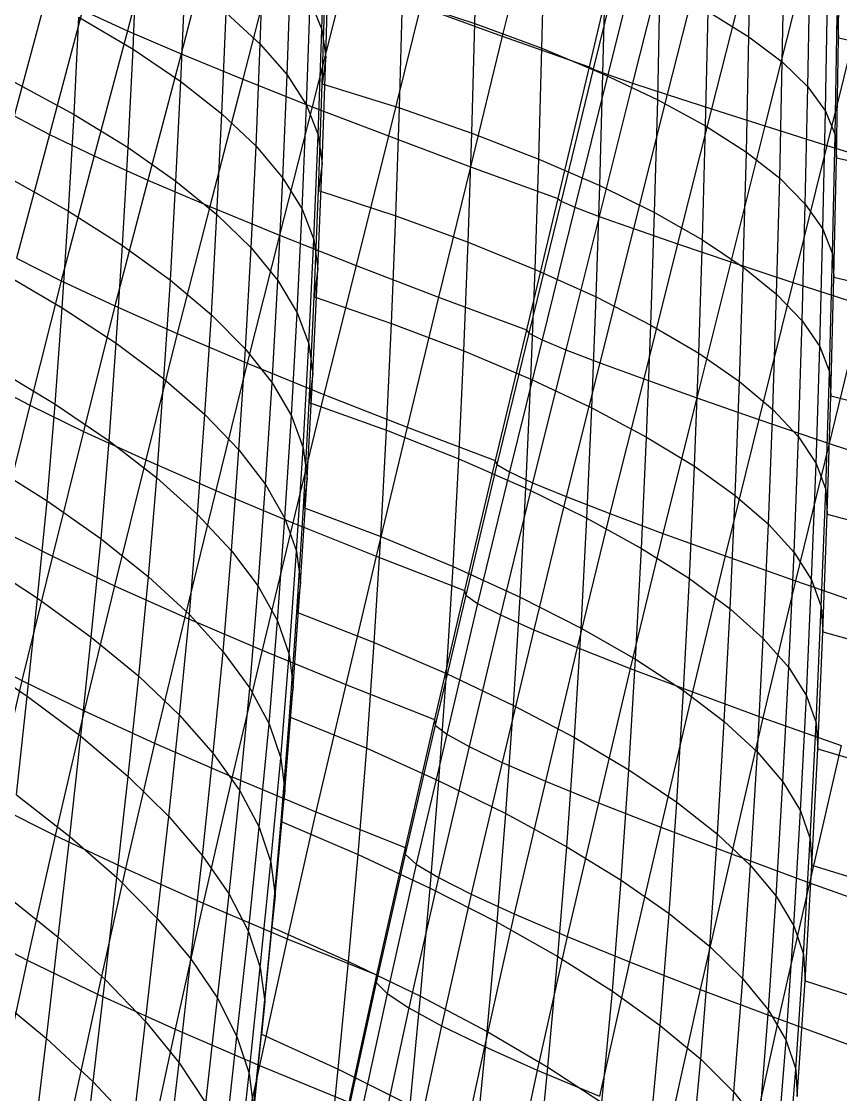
# Model space of a CAD drawing. Extents: x -429 to 429, y -1 to 209.
# Drawn here: x -404.63 to -392.09, y 125.84 to 142.26 of the extents above; entities that cross this region are included whole.
import ezdxf

# ---------------------------------------------------------------- set-up
doc = ezdxf.new("R2010")
doc.units = 0

msp = doc.modelspace()

# ---------------------------------------------------------------- linework, layer by layer
at = {"layer": 'default', "color": 5, "linetype": 'CONTINUOUS'}
for p, q in [((-402.5, 144.038, 186.996), (-403.003, 142.119, 186.829)), ((-396.782, 144.03, 181.75), (-397.267, 142.037, 181.575)), ((-401.68, 143.7, 185.691), (-402.182, 141.766, 185.519)), ((-395.461, 143.575, 181.043), (-395.938, 141.565, 180.875)), ((-395.461, 143.575, 181.043), (-395.938, 141.565, 180.875)), ((-395.383, 143.547, 179.408), (-395.874, 141.531, 179.233)), ((-395.149, 143.473, 177.79), (-395.651, 141.448, 177.606)), ((-400.736, 143.327, 184.485), (-401.237, 141.376, 184.31)), ((-394.762, 143.354, 176.205), (-395.272, 141.319, 176.013)), ((-394.225, 143.191, 174.669), (-394.741, 141.144, 174.469)), ((-399.678, 142.922, 183.39), (-400.175, 140.955, 183.212)), ((-393.544, 142.984, 173.198), (-394.064, 140.925, 172.991)), ((-392.727, 142.738, 171.807), (-393.247, 140.664, 171.594)), ((-404.234, 142.705, 189.688), (-404.737, 140.818, 189.532)), ((-403.689, 142.434, 188.223), (-404.196, 140.532, 188.059)), ((-403.689, 142.434, 188.223), (-403.003, 142.119, 186.829)), ((-398.518, 142.491, 182.416), (-399.01, 140.508, 182.239)), ((-398.518, 142.491, 182.416), (-397.267, 142.037, 181.575)), ((-391.78, 142.453, 170.51), (-392.299, 140.364, 170.292)), ((-403.003, 142.119, 186.829), (-403.512, 140.202, 186.658)), ((-403.003, 142.119, 186.829), (-402.182, 141.766, 185.519)), ((-397.267, 142.037, 181.575), (-397.754, 140.038, 181.401)), ((-397.267, 142.037, 181.575), (-395.938, 141.565, 180.875)), ((-402.182, 141.766, 185.519), (-402.691, 139.833, 185.343)), ((-402.182, 141.766, 185.519), (-401.237, 141.376, 184.31)), ((-395.938, 141.565, 180.875), (-396.419, 139.551, 180.706)), ((-395.938, 141.565, 180.875), (-396.419, 139.551, 180.706)), ((-395.874, 141.531, 179.233), (-396.368, 139.509, 179.056)), ((-395.651, 141.448, 177.606), (-396.156, 139.418, 177.421)), ((-395.938, 141.565, 180.875), (-395.874, 141.531, 179.233)), ((-395.874, 141.531, 179.233), (-395.651, 141.448, 177.606)), ((-395.651, 141.448, 177.606), (-395.272, 141.319, 176.013)), ((-401.237, 141.376, 184.31), (-401.742, 139.427, 184.13)), ((-401.237, 141.376, 184.31), (-400.175, 140.955, 183.212)), ((-395.272, 141.319, 176.013), (-395.786, 139.277, 175.82)), ((-395.272, 141.319, 176.013), (-394.741, 141.144, 174.469)), ((-394.741, 141.144, 174.469), (-395.261, 139.09, 174.268)), ((-394.741, 141.144, 174.469), (-394.064, 140.925, 172.991)), ((-400.175, 140.955, 183.212), (-400.676, 138.99, 183.031)), ((-400.175, 140.955, 183.212), (-399.01, 140.508, 182.239)), ((-394.064, 140.925, 172.991), (-394.587, 138.858, 172.782)), ((-394.064, 140.925, 172.991), (-393.247, 140.664, 171.594)), ((-404.737, 140.818, 189.532), (-404.196, 140.532, 188.059)), ((-393.247, 140.664, 171.594), (-393.771, 138.583, 171.379)), ((-393.247, 140.664, 171.594), (-392.299, 140.364, 170.292)), ((-404.196, 140.532, 188.059), (-404.7, 138.637, 187.896)), ((-404.196, 140.532, 188.059), (-403.512, 140.202, 186.658)), ((-399.01, 140.508, 182.239), (-399.505, 138.527, 182.059)), ((-399.01, 140.508, 182.239), (-397.754, 140.038, 181.401)), ((-392.299, 140.364, 170.292), (-392.822, 138.268, 170.072)), ((-392.299, 140.364, 170.292), (-391.23, 140.028, 169.099)), ((-403.512, 140.202, 186.658), (-404.017, 138.292, 186.488)), ((-403.512, 140.202, 186.658), (-402.691, 139.833, 185.343)), ((-397.754, 140.038, 181.401), (-398.241, 138.041, 181.225)), ((-397.754, 140.038, 181.401), (-396.419, 139.551, 180.706)), ((-402.691, 139.833, 185.343), (-403.195, 137.907, 185.169)), ((-402.691, 139.833, 185.343), (-401.742, 139.427, 184.13)), ((-396.419, 139.551, 180.706), (-396.898, 137.54, 180.536)), ((-396.419, 139.551, 180.706), (-396.898, 137.54, 180.536)), ((-396.368, 139.509, 179.056), (-396.859, 137.489, 178.88)), ((-396.419, 139.551, 180.706), (-396.368, 139.509, 179.056)), ((-396.368, 139.509, 179.056), (-396.156, 139.418, 177.421)), ((-401.742, 139.427, 184.13), (-402.243, 137.486, 183.952)), ((-401.742, 139.427, 184.13), (-400.676, 138.99, 183.031)), ((-396.156, 139.418, 177.421), (-396.657, 137.387, 177.238)), ((-395.786, 139.277, 175.82), (-396.294, 137.235, 175.629)), ((-396.156, 139.418, 177.421), (-395.786, 139.277, 175.82)), ((-395.786, 139.277, 175.82), (-395.261, 139.09, 174.268)), ((-400.676, 138.99, 183.031), (-401.173, 137.033, 182.852)), ((-400.676, 138.99, 183.031), (-399.505, 138.527, 182.059)), ((-395.261, 139.09, 174.268), (-395.774, 137.035, 174.07)), ((-395.261, 139.09, 174.268), (-394.587, 138.858, 172.782)), ((-394.587, 138.858, 172.782), (-395.103, 136.789, 172.578)), ((-394.587, 138.858, 172.782), (-393.771, 138.583, 171.379)), ((-404.7, 138.637, 187.896), (-404.017, 138.292, 186.488)), ((-399.505, 138.527, 182.059), (-399.996, 136.554, 181.882)), ((-399.505, 138.527, 182.059), (-398.241, 138.041, 181.225)), ((-393.771, 138.583, 171.379), (-394.288, 136.5, 171.169)), ((-393.771, 138.583, 171.379), (-392.822, 138.268, 170.072)), ((-404.017, 138.292, 186.488), (-404.496, 136.386, 186.334)), ((-404.017, 138.292, 186.488), (-403.195, 137.907, 185.169)), ((-392.822, 138.268, 170.072), (-393.338, 136.17, 169.858)), ((-392.822, 138.268, 170.072), (-391.749, 137.917, 168.876)), ((-398.241, 138.041, 181.225), (-398.725, 136.054, 181.051)), ((-398.241, 138.041, 181.225), (-396.898, 137.54, 180.536)), ((-403.195, 137.907, 185.169), (-403.675, 135.986, 185.011)), ((-403.195, 137.907, 185.169), (-402.243, 137.486, 183.952)), ((-391.749, 137.917, 168.876), (-392.263, 135.804, 168.659)), ((-402.243, 137.486, 183.952), (-402.723, 135.55, 183.791)), ((-402.243, 137.486, 183.952), (-401.173, 137.033, 182.852)), ((-396.898, 137.54, 180.536), (-397.374, 135.539, 180.369)), ((-396.898, 137.54, 180.536), (-397.374, 135.539, 180.369)), ((-396.859, 137.489, 178.88), (-397.348, 135.478, 178.705)), ((-396.898, 137.54, 180.536), (-396.859, 137.489, 178.88)), ((-396.859, 137.489, 178.88), (-396.657, 137.387, 177.238)), ((-396.657, 137.387, 177.238), (-397.157, 135.366, 177.055)), ((-396.657, 137.387, 177.238), (-396.294, 137.235, 175.629)), ((-396.294, 137.235, 175.629), (-396.803, 135.202, 175.438)), ((-396.294, 137.235, 175.629), (-395.774, 137.035, 174.07)), ((-401.173, 137.033, 182.852), (-401.652, 135.083, 182.689)), ((-401.173, 137.033, 182.852), (-399.996, 136.554, 181.882)), ((-395.774, 137.035, 174.07), (-396.289, 134.989, 173.871)), ((-395.774, 137.035, 174.07), (-395.103, 136.789, 172.578)), ((-405.178, 136.746, 187.747), (-404.496, 136.386, 186.334)), ((-395.103, 136.789, 172.578), (-395.622, 134.729, 172.371)), ((-395.103, 136.789, 172.578), (-394.288, 136.5, 171.169)), ((-399.996, 136.554, 181.882), (-400.472, 134.59, 181.717)), ((-399.996, 136.554, 181.882), (-398.725, 136.054, 181.051)), ((-394.288, 136.5, 171.169), (-394.808, 134.426, 170.956)), ((-394.288, 136.5, 171.169), (-393.338, 136.17, 169.858)), ((-404.496, 136.386, 186.334), (-404.974, 134.491, 186.181)), ((-404.496, 136.386, 186.334), (-403.675, 135.986, 185.011)), ((-393.338, 136.17, 169.858), (-393.856, 134.082, 169.64)), ((-393.338, 136.17, 169.858), (-392.263, 135.804, 168.659)), ((-398.725, 136.054, 181.051), (-399.198, 134.078, 180.886)), ((-398.725, 136.054, 181.051), (-397.374, 135.539, 180.369)), ((-403.675, 135.986, 185.011), (-404.153, 134.076, 184.853)), ((-403.675, 135.986, 185.011), (-402.723, 135.55, 183.791)), ((-392.263, 135.804, 168.659), (-392.778, 133.701, 168.439)), ((-392.263, 135.804, 168.659), (-391.075, 135.405, 167.586)), ((-402.723, 135.55, 183.791), (-403.2, 133.625, 183.63)), ((-402.723, 135.55, 183.791), (-401.652, 135.083, 182.689)), ((-397.374, 135.539, 180.369), (-397.843, 133.551, 180.205)), ((-397.374, 135.539, 180.369), (-397.843, 133.551, 180.205)), ((-397.374, 135.539, 180.369), (-397.348, 135.478, 178.705)), ((-397.348, 135.478, 178.705), (-397.827, 133.479, 178.535)), ((-397.157, 135.366, 177.055), (-397.644, 133.354, 176.879)), ((-397.348, 135.478, 178.705), (-397.157, 135.366, 177.055)), ((-397.157, 135.366, 177.055), (-396.803, 135.202, 175.438)), ((-396.803, 135.202, 175.438), (-397.295, 133.177, 175.255)), ((-396.803, 135.202, 175.438), (-396.289, 134.989, 173.871)), ((-401.652, 135.083, 182.689), (-402.125, 133.144, 182.526)), ((-401.652, 135.083, 182.689), (-400.472, 134.59, 181.717)), ((-396.289, 134.989, 173.871), (-396.786, 132.95, 173.682)), ((-396.289, 134.989, 173.871), (-395.622, 134.729, 172.371)), ((-395.622, 134.729, 172.371), (-396.121, 132.677, 172.176)), ((-395.622, 134.729, 172.371), (-394.808, 134.426, 170.956)), ((-400.472, 134.59, 181.717), (-400.942, 132.639, 181.554)), ((-400.472, 134.59, 181.717), (-399.198, 134.078, 180.886)), ((-404.974, 134.491, 186.181), (-404.153, 134.076, 184.853)), ((-394.808, 134.426, 170.956), (-395.309, 132.359, 170.756)), ((-394.808, 134.426, 170.956), (-393.856, 134.082, 169.64)), ((-404.153, 134.076, 184.853), (-404.62, 132.176, 184.702)), ((-404.153, 134.076, 184.853), (-403.2, 133.625, 183.63)), ((-399.198, 134.078, 180.886), (-399.663, 132.114, 180.724)), ((-399.198, 134.078, 180.886), (-397.843, 133.551, 180.205)), ((-393.856, 134.082, 169.64), (-394.357, 132, 169.437)), ((-393.856, 134.082, 169.64), (-392.778, 133.701, 168.439)), ((-392.778, 133.701, 168.439), (-393.277, 131.605, 168.233)), ((-392.778, 133.701, 168.439), (-391.585, 133.287, 167.365)), ((-403.2, 133.625, 183.63), (-403.666, 131.711, 183.476)), ((-403.2, 133.625, 183.63), (-402.125, 133.144, 182.526)), ((-397.843, 133.551, 180.205), (-398.303, 131.577, 180.045)), ((-397.843, 133.551, 180.205), (-398.303, 131.577, 180.045)), ((-397.843, 133.551, 180.205), (-397.827, 133.479, 178.535)), ((-397.827, 133.479, 178.535), (-398.294, 131.492, 178.37)), ((-397.827, 133.479, 178.535), (-397.644, 133.354, 176.879)), ((-397.644, 133.354, 176.879), (-398.116, 131.353, 176.709)), ((-397.644, 133.354, 176.879), (-397.295, 133.177, 175.255)), ((-402.125, 133.144, 182.526), (-402.589, 131.217, 182.37)), ((-402.125, 133.144, 182.526), (-400.942, 132.639, 181.554)), ((-397.295, 133.177, 175.255), (-397.773, 131.162, 175.08)), ((-397.295, 133.177, 175.255), (-396.786, 132.95, 173.682)), ((-396.786, 132.95, 173.682), (-397.267, 130.921, 173.501)), ((-396.786, 132.95, 173.682), (-396.121, 132.677, 172.176)), ((-405.441, 132.606, 186.034), (-404.62, 132.176, 184.702)), ((-400.942, 132.639, 181.554), (-401.402, 130.699, 181.397)), ((-400.942, 132.639, 181.554), (-399.663, 132.114, 180.724)), ((-396.121, 132.677, 172.176), (-396.605, 130.632, 171.991)), ((-396.121, 132.677, 172.176), (-395.309, 132.359, 170.756)), ((-395.309, 132.359, 170.756), (-395.793, 130.3, 170.567)), ((-395.309, 132.359, 170.756), (-394.357, 132, 169.437)), ((-404.62, 132.176, 184.702), (-405.065, 130.28, 184.565)), ((-404.62, 132.176, 184.702), (-403.666, 131.711, 183.476)), ((-399.663, 132.114, 180.724), (-400.118, 130.164, 180.568)), ((-399.663, 132.114, 180.724), (-398.303, 131.577, 180.045)), ((-394.357, 132, 169.437), (-394.842, 129.928, 169.244)), ((-394.357, 132, 169.437), (-393.277, 131.605, 168.233)), ((-403.666, 131.711, 183.476), (-404.111, 129.802, 183.336)), ((-403.666, 131.711, 183.476), (-402.589, 131.217, 182.37)), ((-398.303, 131.577, 180.045), (-398.752, 129.617, 179.892)), ((-398.303, 131.577, 180.045), (-398.752, 129.617, 179.892)), ((-398.303, 131.577, 180.045), (-398.294, 131.492, 178.37)), ((-393.277, 131.605, 168.233), (-393.761, 129.52, 168.037)), ((-393.277, 131.605, 168.233), (-392.081, 131.178, 167.158)), ((-398.294, 131.492, 178.37), (-398.752, 129.518, 178.211)), ((-398.294, 131.492, 178.37), (-398.116, 131.353, 176.709)), ((-398.116, 131.353, 176.709), (-398.583, 129.365, 176.544)), ((-398.116, 131.353, 176.709), (-397.773, 131.162, 175.08)), ((-402.589, 131.217, 182.37), (-403.033, 129.296, 182.227)), ((-402.589, 131.217, 182.37), (-401.402, 130.699, 181.397)), ((-397.773, 131.162, 175.08), (-398.245, 129.159, 174.909)), ((-397.773, 131.162, 175.08), (-397.267, 130.921, 173.501)), ((-392.081, 131.178, 167.158), (-392.564, 129.08, 166.961)), ((-397.267, 130.921, 173.501), (-397.744, 128.904, 173.324)), ((-397.267, 130.921, 173.501), (-396.605, 130.632, 171.991)), ((-401.402, 130.699, 181.397), (-401.844, 128.767, 181.253)), ((-401.402, 130.699, 181.397), (-400.118, 130.164, 180.568)), ((-396.605, 130.632, 171.991), (-397.084, 128.601, 171.809)), ((-396.605, 130.632, 171.991), (-395.793, 130.3, 170.567)), ((-405.065, 130.28, 184.565), (-404.111, 129.802, 183.336)), ((-395.793, 130.3, 170.567), (-396.274, 128.255, 170.38)), ((-395.793, 130.3, 170.567), (-394.842, 129.928, 169.244)), ((-400.118, 130.164, 180.568), (-400.558, 128.223, 180.422)), ((-400.118, 130.164, 180.568), (-398.752, 129.617, 179.892)), ((-394.842, 129.928, 169.244), (-395.322, 127.868, 169.053)), ((-394.842, 129.928, 169.244), (-393.761, 129.52, 168.037)), ((-404.111, 129.802, 183.336), (-404.537, 127.893, 183.208)), ((-404.111, 129.802, 183.336), (-403.033, 129.296, 182.227)), ((-398.752, 129.617, 179.892), (-399.19, 127.668, 179.746)), ((-398.752, 129.617, 179.892), (-399.19, 127.668, 179.746)), ((-398.752, 129.617, 179.892), (-398.752, 129.518, 178.211)), ((-398.752, 129.518, 178.211), (-399.195, 127.553, 178.061)), ((-398.752, 129.518, 178.211), (-398.583, 129.365, 176.544)), ((-393.761, 129.52, 168.037), (-394.24, 127.447, 167.844)), ((-393.761, 129.52, 168.037), (-392.564, 129.08, 166.961)), ((-403.033, 129.296, 182.227), (-403.46, 127.376, 182.097)), ((-403.033, 129.296, 182.227), (-401.844, 128.767, 181.253)), ((-398.583, 129.365, 176.544), (-399.03, 127.384, 176.389)), ((-398.583, 129.365, 176.544), (-398.245, 129.159, 174.909)), ((-398.245, 129.159, 174.909), (-398.696, 127.162, 174.749)), ((-398.245, 129.159, 174.909), (-397.744, 128.904, 173.324)), ((-392.564, 129.08, 166.961), (-393.039, 126.995, 166.767)), ((-392.564, 129.08, 166.961), (-391.262, 128.614, 166.027)), ((-401.844, 128.767, 181.253), (-402.272, 126.837, 181.12)), ((-401.844, 128.767, 181.253), (-400.558, 128.223, 180.422)), ((-397.744, 128.904, 173.324), (-398.198, 126.891, 173.16)), ((-397.744, 128.904, 173.324), (-397.084, 128.601, 171.809)), ((-397.084, 128.601, 171.809), (-397.54, 126.574, 171.641)), ((-397.084, 128.601, 171.809), (-396.274, 128.255, 170.38)), ((-405.49, 128.384, 184.44), (-404.537, 127.893, 183.208)), ((-400.558, 128.223, 180.422), (-400.985, 126.284, 180.287)), ((-400.558, 128.223, 180.422), (-399.19, 127.668, 179.746)), ((-396.274, 128.255, 170.38), (-396.731, 126.213, 170.209)), ((-396.274, 128.255, 170.38), (-395.322, 127.868, 169.053)), ((-404.537, 127.893, 183.208), (-404.953, 125.983, 183.088)), ((-404.537, 127.893, 183.208), (-403.46, 127.376, 182.097)), ((-395.322, 127.868, 169.053), (-395.78, 125.814, 168.879)), ((-395.322, 127.868, 169.053), (-394.24, 127.447, 167.844)), ((-399.19, 127.668, 179.746), (-399.615, 125.723, 179.608)), ((-399.19, 127.668, 179.746), (-399.615, 125.723, 179.608)), ((-399.19, 127.668, 179.746), (-399.195, 127.553, 178.061)), ((-399.195, 127.553, 178.061), (-399.623, 125.59, 177.918)), ((-399.195, 127.553, 178.061), (-399.03, 127.384, 176.389)), ((-394.24, 127.447, 167.844), (-394.698, 125.38, 167.668)), ((-394.24, 127.447, 167.844), (-393.039, 126.995, 166.767)), ((-403.46, 127.376, 182.097), (-403.877, 125.454, 181.974)), ((-403.46, 127.376, 182.097), (-402.272, 126.837, 181.12)), ((-399.03, 127.384, 176.389), (-399.46, 125.404, 176.243)), ((-399.03, 127.384, 176.389), (-398.696, 127.162, 174.749)), ((-398.696, 127.162, 174.749), (-399.128, 125.166, 174.6)), ((-398.696, 127.162, 174.749), (-398.198, 126.891, 173.16)), ((-393.039, 126.995, 166.767), (-393.496, 124.917, 166.588)), ((-393.039, 126.995, 166.767), (-391.734, 126.518, 165.833)), ((-402.272, 126.837, 181.12), (-402.689, 124.905, 180.994)), ((-402.272, 126.837, 181.12), (-400.985, 126.284, 180.287)), ((-398.198, 126.891, 173.16), (-398.631, 124.879, 173.008)), ((-398.198, 126.891, 173.16), (-397.54, 126.574, 171.641)), ((-397.54, 126.574, 171.641), (-397.976, 124.546, 171.486)), ((-397.54, 126.574, 171.641), (-396.731, 126.213, 170.209)), ((-400.985, 126.284, 180.287), (-401.402, 124.343, 180.158)), ((-400.985, 126.284, 180.287), (-399.615, 125.723, 179.608)), ((-396.731, 126.213, 170.209), (-397.168, 124.172, 170.051)), ((-396.731, 126.213, 170.209), (-395.78, 125.814, 168.879))]:
    msp.add_line(p, q, dxfattribs=at)
at = {"layer": 'default', "color": 3, "linetype": 'CONTINUOUS'}
for p, q in [((-397.686, 142.23, 215.334), (-397.648, 143.915, 215.23)), ((-400.028, 142.138, 219.513), (-399.98, 143.757, 219.415)), ((-393.492, 142.026, 209.896), (-393.46, 143.799, 209.781)), ((-392.122, 142.011, 203.259), (-392.099, 143.853, 203.136)), ((-392.122, 142.011, 203.259), (-392.099, 143.853, 203.136)), ((-396.661, 141.85, 214.417), (-396.622, 143.552, 214.312)), ((-400.97, 141.915, 223.275), (-400.914, 143.485, 223.183)), ((-392.982, 141.641, 208.649), (-392.951, 143.428, 208.533)), ((-402.918, 141.837, 226.675), (-402.854, 143.35, 226.592)), ((-399.966, 141.713, 218.254), (-399.919, 143.345, 218.156)), ((-395.726, 141.46, 213.418), (-395.687, 143.179, 213.311)), ((-392.591, 141.26, 207.364), (-392.559, 143.061, 207.247)), ((-400.56, 141.442, 222.079), (-400.503, 143.027, 221.987)), ((-400.023, 141.306, 216.994), (-399.976, 142.949, 216.895)), ((-400.023, 141.306, 216.994), (-399.976, 142.949, 216.895)), ((-402.186, 141.342, 225.624), (-402.122, 142.873, 225.539)), ((-394.888, 141.063, 212.344), (-394.85, 142.798, 212.236)), ((-400.264, 140.978, 220.853), (-400.207, 142.577, 220.76)), ((-400.207, 142.577, 220.76), (-400.028, 142.138, 219.513)), ((-398.841, 140.937, 216.262), (-398.794, 142.597, 216.163)), ((-398.794, 142.597, 216.163), (-397.686, 142.23, 215.334)), ((-392.321, 140.887, 206.05), (-392.29, 142.701, 205.932)), ((-401.558, 140.846, 224.516), (-401.492, 142.393, 224.431)), ((-401.492, 142.393, 224.431), (-400.97, 141.915, 223.275)), ((-394.155, 140.662, 211.204), (-394.116, 142.413, 211.095)), ((-394.116, 142.413, 211.095), (-393.492, 142.026, 209.896)), ((-403.821, 140.838, 227.74), (-403.747, 142.326, 227.662)), ((-403.747, 142.326, 227.662), (-402.918, 141.837, 226.675)), ((-397.734, 140.552, 215.434), (-397.686, 142.23, 215.334)), ((-397.686, 142.23, 215.334), (-396.661, 141.85, 214.417)), ((-392.174, 140.524, 204.718), (-392.143, 142.35, 204.6)), ((-392.143, 142.35, 204.6), (-392.122, 142.011, 203.259)), ((-400.084, 140.526, 219.607), (-400.028, 142.138, 219.513)), ((-400.028, 142.138, 219.513), (-399.966, 141.713, 218.254)), ((-401.036, 140.352, 223.361), (-400.97, 141.915, 223.275)), ((-400.97, 141.915, 223.275), (-400.56, 141.442, 222.079)), ((-393.531, 140.26, 210.006), (-393.492, 142.026, 209.896)), ((-393.492, 142.026, 209.896), (-392.982, 141.641, 208.649)), ((-392.152, 140.175, 203.377), (-392.122, 142.011, 203.259)), ((-392.152, 140.175, 203.377), (-392.122, 142.011, 203.259)), ((-392.122, 142.011, 203.259), (-390.839, 141.734, 202.566)), ((-402.992, 140.33, 226.754), (-402.918, 141.837, 226.675)), ((-402.918, 141.837, 226.675), (-402.186, 141.342, 225.624)), ((-396.708, 140.155, 214.518), (-396.661, 141.85, 214.417)), ((-396.661, 141.85, 214.417), (-395.726, 141.46, 213.418)), ((-399.966, 141.713, 218.254), (-400.023, 141.306, 216.994)), ((-400.023, 140.089, 218.348), (-399.966, 141.713, 218.254)), ((-393.021, 139.861, 208.761), (-392.982, 141.641, 208.649)), ((-392.982, 141.641, 208.649), (-392.591, 141.26, 207.364)), ((-400.626, 139.865, 222.167), (-400.56, 141.442, 222.079)), ((-400.56, 141.442, 222.079), (-400.264, 140.978, 220.853)), ((-395.773, 139.748, 213.52), (-395.726, 141.46, 213.418)), ((-395.726, 141.46, 213.418), (-394.888, 141.063, 212.344)), ((-404.74, 141.337, 228.655), (-403.821, 140.838, 227.74)), ((-402.261, 139.818, 225.703), (-402.186, 141.342, 225.624)), ((-402.186, 141.342, 225.624), (-401.558, 140.846, 224.516)), ((-400.08, 139.672, 217.087), (-400.023, 141.306, 216.994)), ((-400.08, 139.672, 217.087), (-400.023, 141.306, 216.994)), ((-400.023, 141.306, 216.994), (-398.841, 140.937, 216.262)), ((-392.63, 139.467, 207.476), (-392.591, 141.26, 207.364)), ((-392.591, 141.26, 207.364), (-392.321, 140.887, 206.05)), ((-400.33, 139.387, 220.942), (-400.264, 140.978, 220.853)), ((-400.264, 140.978, 220.853), (-400.084, 140.526, 219.607)), ((-398.898, 139.284, 216.356), (-398.841, 140.937, 216.262)), ((-398.841, 140.937, 216.262), (-397.734, 140.552, 215.434)), ((-394.936, 139.335, 212.447), (-394.888, 141.063, 212.344)), ((-394.888, 141.063, 212.344), (-394.155, 140.662, 211.204)), ((-403.905, 139.356, 227.813), (-403.821, 140.838, 227.74)), ((-403.821, 140.838, 227.74), (-402.992, 140.33, 226.754)), ((-401.633, 139.306, 224.597), (-401.558, 140.846, 224.516)), ((-401.558, 140.846, 224.516), (-401.036, 140.352, 223.361)), ((-392.36, 139.081, 206.163), (-392.321, 140.887, 206.05)), ((-392.321, 140.887, 206.05), (-392.174, 140.524, 204.718)), ((-394.202, 138.918, 211.308), (-394.155, 140.662, 211.204)), ((-394.155, 140.662, 211.204), (-393.531, 140.26, 210.006)), ((-400.15, 138.922, 219.695), (-400.084, 140.526, 219.607)), ((-400.084, 140.526, 219.607), (-400.023, 140.089, 218.348)), ((-397.79, 138.882, 215.529), (-397.734, 140.552, 215.434)), ((-397.734, 140.552, 215.434), (-396.708, 140.155, 214.518)), ((-392.213, 138.707, 204.831), (-392.174, 140.524, 204.718)), ((-392.174, 140.524, 204.718), (-392.152, 140.175, 203.377)), ((-403.077, 138.831, 226.827), (-402.992, 140.33, 226.754)), ((-402.992, 140.33, 226.754), (-402.261, 139.818, 225.703)), ((-401.112, 138.797, 223.443), (-401.036, 140.352, 223.361)), ((-401.036, 140.352, 223.361), (-400.626, 139.865, 222.167)), ((-393.579, 138.502, 210.111), (-393.531, 140.26, 210.006)), ((-393.531, 140.26, 210.006), (-393.021, 139.861, 208.761)), ((-396.765, 138.467, 214.614), (-396.708, 140.155, 214.518)), ((-396.708, 140.155, 214.518), (-395.773, 139.748, 213.52)), ((-392.191, 138.347, 203.491), (-392.152, 140.175, 203.377)), ((-392.191, 138.347, 203.491), (-392.152, 140.175, 203.377)), ((-392.152, 140.175, 203.377), (-390.869, 139.882, 202.686)), ((-400.089, 138.474, 218.437), (-400.023, 140.089, 218.348)), ((-400.023, 140.089, 218.348), (-400.08, 139.672, 217.087)), ((-404.824, 139.875, 228.727), (-403.905, 139.356, 227.813)), ((-402.347, 138.301, 225.778), (-402.261, 139.818, 225.703)), ((-402.261, 139.818, 225.703), (-401.633, 139.306, 224.597)), ((-400.702, 138.294, 222.249), (-400.626, 139.865, 222.167)), ((-400.626, 139.865, 222.167), (-400.33, 139.387, 220.942)), ((-393.069, 138.089, 208.867), (-393.021, 139.861, 208.761)), ((-393.021, 139.861, 208.761), (-392.63, 139.467, 207.476)), ((-400.145, 138.045, 217.176), (-400.08, 139.672, 217.087)), ((-400.145, 138.045, 217.176), (-400.08, 139.672, 217.087)), ((-400.08, 139.672, 217.087), (-398.898, 139.284, 216.356)), ((-395.83, 138.044, 213.616), (-395.773, 139.748, 213.52)), ((-395.773, 139.748, 213.52), (-394.936, 139.335, 212.447)), ((-392.678, 137.681, 207.583), (-392.63, 139.467, 207.476)), ((-392.63, 139.467, 207.476), (-392.36, 139.081, 206.163)), ((-404.001, 137.88, 227.88), (-403.905, 139.356, 227.813)), ((-403.905, 139.356, 227.813), (-403.077, 138.831, 226.827)), ((-401.719, 137.773, 224.672), (-401.633, 139.306, 224.597)), ((-401.633, 139.306, 224.597), (-401.112, 138.797, 223.443)), ((-400.406, 137.803, 221.025), (-400.33, 139.387, 220.942)), ((-400.33, 139.387, 220.942), (-400.15, 138.922, 219.695)), ((-398.963, 137.64, 216.445), (-398.898, 139.284, 216.356)), ((-398.898, 139.284, 216.356), (-397.79, 138.882, 215.529)), ((-394.993, 137.614, 212.544), (-394.936, 139.335, 212.447)), ((-394.936, 139.335, 212.447), (-394.202, 138.918, 211.308)), ((-392.407, 137.284, 206.27), (-392.36, 139.081, 206.163)), ((-392.36, 139.081, 206.163), (-392.213, 138.707, 204.831)), ((-403.174, 137.336, 226.895), (-403.077, 138.831, 226.827)), ((-403.077, 138.831, 226.827), (-402.347, 138.301, 225.778)), ((-401.198, 137.248, 223.519), (-401.112, 138.797, 223.443)), ((-401.112, 138.797, 223.443), (-400.702, 138.294, 222.249)), ((-400.227, 137.325, 219.779), (-400.15, 138.922, 219.695)), ((-400.15, 138.922, 219.695), (-400.089, 138.474, 218.437)), ((-397.856, 137.22, 215.619), (-397.79, 138.882, 215.529)), ((-397.79, 138.882, 215.529), (-396.765, 138.467, 214.614)), ((-394.259, 137.182, 211.406), (-394.202, 138.918, 211.308)), ((-394.202, 138.918, 211.308), (-393.579, 138.502, 210.111)), ((-392.26, 136.899, 204.939), (-392.213, 138.707, 204.831)), ((-392.213, 138.707, 204.831), (-392.191, 138.347, 203.491)), ((-400.165, 136.866, 218.52), (-400.089, 138.474, 218.437)), ((-400.089, 138.474, 218.437), (-400.145, 138.045, 217.176)), ((-396.831, 136.788, 214.704), (-396.765, 138.467, 214.614)), ((-396.765, 138.467, 214.614), (-395.83, 138.044, 213.616)), ((-393.636, 136.751, 210.211), (-393.579, 138.502, 210.111)), ((-393.579, 138.502, 210.111), (-393.069, 138.089, 208.867)), ((-404.92, 138.418, 228.794), (-404.001, 137.88, 227.88)), ((-402.445, 136.79, 225.846), (-402.347, 138.301, 225.778)), ((-402.347, 138.301, 225.778), (-401.719, 137.773, 224.672)), ((-400.789, 136.731, 222.326), (-400.702, 138.294, 222.249)), ((-400.702, 138.294, 222.249), (-400.406, 137.803, 221.025)), ((-392.238, 136.529, 203.598), (-392.191, 138.347, 203.491)), ((-392.238, 136.529, 203.598), (-392.191, 138.347, 203.491)), ((-392.191, 138.347, 203.491), (-390.907, 138.038, 202.8)), ((-400.221, 136.428, 217.259), (-400.145, 138.045, 217.176)), ((-400.221, 136.428, 217.259), (-400.145, 138.045, 217.176)), ((-400.145, 138.045, 217.176), (-398.963, 137.64, 216.445)), ((-395.896, 136.347, 213.707), (-395.83, 138.044, 213.616)), ((-395.83, 138.044, 213.616), (-394.993, 137.614, 212.544)), ((-393.126, 136.324, 208.967), (-393.069, 138.089, 208.867)), ((-393.069, 138.089, 208.867), (-392.678, 137.681, 207.583)), ((-404.111, 136.405, 227.941), (-404.001, 137.88, 227.88)), ((-404.001, 137.88, 227.88), (-403.174, 137.336, 226.895)), ((-400.493, 136.227, 221.102), (-400.406, 137.803, 221.025)), ((-400.406, 137.803, 221.025), (-400.227, 137.325, 219.779)), ((-401.818, 136.244, 224.742), (-401.719, 137.773, 224.672)), ((-401.719, 137.773, 224.672), (-401.198, 137.248, 223.519)), ((-399.039, 136.004, 216.528), (-398.963, 137.64, 216.445)), ((-398.963, 137.64, 216.445), (-397.856, 137.22, 215.619)), ((-392.735, 135.904, 207.684), (-392.678, 137.681, 207.583)), ((-392.678, 137.681, 207.583), (-392.407, 137.284, 206.27)), ((-395.059, 135.901, 212.636), (-394.993, 137.614, 212.544)), ((-394.993, 137.614, 212.544), (-394.259, 137.182, 211.406)), ((-403.285, 135.843, 226.957), (-403.174, 137.336, 226.895)), ((-403.174, 137.336, 226.895), (-402.445, 136.79, 225.846)), ((-400.314, 135.737, 219.856), (-400.227, 137.325, 219.779)), ((-400.227, 137.325, 219.779), (-400.165, 136.866, 218.52)), ((-401.298, 135.704, 223.589), (-401.198, 137.248, 223.519)), ((-401.198, 137.248, 223.519), (-400.789, 136.731, 222.326)), ((-397.932, 135.565, 215.703), (-397.856, 137.22, 215.619)), ((-397.856, 137.22, 215.619), (-396.831, 136.788, 214.704)), ((-394.326, 135.454, 211.499), (-394.259, 137.182, 211.406)), ((-394.259, 137.182, 211.406), (-393.636, 136.751, 210.211)), ((-392.465, 135.495, 206.372), (-392.407, 137.284, 206.27)), ((-392.407, 137.284, 206.27), (-392.26, 136.899, 204.939)), ((-405.029, 136.962, 228.855), (-404.111, 136.405, 227.941)), ((-400.252, 135.267, 218.598), (-400.165, 136.866, 218.52)), ((-400.165, 136.866, 218.52), (-400.221, 136.428, 217.259)), ((-392.317, 135.099, 205.041), (-392.26, 136.899, 204.939)), ((-392.26, 136.899, 204.939), (-392.238, 136.529, 203.598)), ((-402.556, 135.278, 225.909), (-402.445, 136.79, 225.846)), ((-402.445, 136.79, 225.846), (-401.818, 136.244, 224.742)), ((-400.889, 135.174, 222.396), (-400.789, 136.731, 222.326)), ((-400.789, 136.731, 222.326), (-400.493, 136.227, 221.102)), ((-396.907, 135.116, 214.788), (-396.831, 136.788, 214.704)), ((-396.831, 136.788, 214.704), (-395.896, 136.347, 213.707)), ((-393.703, 135.008, 210.305), (-393.636, 136.751, 210.211)), ((-393.636, 136.751, 210.211), (-393.126, 136.324, 208.967)), ((-392.295, 134.72, 203.7), (-392.238, 136.529, 203.598)), ((-392.295, 134.72, 203.7), (-392.238, 136.529, 203.598)), ((-392.238, 136.529, 203.598), (-390.954, 136.203, 202.908)), ((-404.233, 134.926, 227.998), (-404.111, 136.405, 227.941)), ((-404.111, 136.405, 227.941), (-403.285, 135.843, 226.957)), ((-400.309, 134.82, 217.336), (-400.221, 136.428, 217.259)), ((-400.309, 134.82, 217.336), (-400.221, 136.428, 217.259)), ((-400.221, 136.428, 217.259), (-399.039, 136.004, 216.528)), ((-395.973, 134.658, 213.792), (-395.896, 136.347, 213.707)), ((-395.896, 136.347, 213.707), (-395.059, 135.901, 212.636)), ((-393.193, 134.567, 209.061), (-393.126, 136.324, 208.967)), ((-393.126, 136.324, 208.967), (-392.735, 135.904, 207.684)), ((-401.93, 134.717, 224.805), (-401.818, 136.244, 224.742)), ((-401.818, 136.244, 224.742), (-401.298, 135.704, 223.589)), ((-400.594, 134.656, 221.173), (-400.493, 136.227, 221.102)), ((-400.493, 136.227, 221.102), (-400.314, 135.737, 219.856)), ((-399.127, 134.377, 216.605), (-399.039, 136.004, 216.528)), ((-399.039, 136.004, 216.528), (-397.932, 135.565, 215.703)), ((-403.408, 134.345, 227.014), (-403.285, 135.843, 226.957)), ((-403.285, 135.843, 226.957), (-402.556, 135.278, 225.909)), ((-395.137, 134.196, 212.722), (-395.059, 135.901, 212.636)), ((-395.059, 135.901, 212.636), (-394.326, 135.454, 211.499)), ((-392.802, 134.135, 207.779), (-392.735, 135.904, 207.684)), ((-392.735, 135.904, 207.684), (-392.465, 135.495, 206.372)), ((-401.411, 134.161, 223.652), (-401.298, 135.704, 223.589)), ((-401.298, 135.704, 223.589), (-400.889, 135.174, 222.396)), ((-400.415, 134.155, 219.927), (-400.314, 135.737, 219.856)), ((-400.314, 135.737, 219.856), (-400.252, 135.267, 218.598)), ((-405.151, 135.502, 228.911), (-404.233, 134.926, 227.998)), ((-398.02, 133.92, 215.78), (-397.932, 135.565, 215.703)), ((-397.932, 135.565, 215.703), (-396.907, 135.116, 214.788)), ((-392.532, 133.714, 206.467), (-392.465, 135.495, 206.372)), ((-392.465, 135.495, 206.372), (-392.317, 135.099, 205.041)), ((-394.404, 133.733, 211.586), (-394.326, 135.454, 211.499)), ((-394.326, 135.454, 211.499), (-393.703, 135.008, 210.305)), ((-402.68, 133.763, 225.966), (-402.556, 135.278, 225.909)), ((-402.556, 135.278, 225.909), (-401.93, 134.717, 224.805)), ((-401.002, 133.617, 222.46), (-400.889, 135.174, 222.396)), ((-400.889, 135.174, 222.396), (-400.594, 134.656, 221.173)), ((-400.353, 133.675, 218.668), (-400.252, 135.267, 218.598)), ((-400.252, 135.267, 218.598), (-400.309, 134.82, 217.336)), ((-396.995, 133.452, 214.866), (-396.907, 135.116, 214.788)), ((-396.907, 135.116, 214.788), (-395.973, 134.658, 213.792)), ((-393.781, 133.273, 210.392), (-393.703, 135.008, 210.305)), ((-393.703, 135.008, 210.305), (-393.193, 134.567, 209.061)), ((-392.385, 133.308, 205.136), (-392.317, 135.099, 205.041)), ((-392.317, 135.099, 205.041), (-392.295, 134.72, 203.7)), ((-404.379, 133.437, 228.043), (-404.233, 134.926, 227.998)), ((-404.233, 134.926, 227.998), (-403.408, 134.345, 227.014)), ((-402.054, 133.185, 224.863), (-401.93, 134.717, 224.805)), ((-401.93, 134.717, 224.805), (-401.411, 134.161, 223.652)), ((-400.409, 133.219, 217.406), (-400.309, 134.82, 217.336)), ((-400.409, 133.219, 217.406), (-400.309, 134.82, 217.336)), ((-400.309, 134.82, 217.336), (-399.127, 134.377, 216.605)), ((-392.361, 132.919, 203.795), (-392.295, 134.72, 203.7)), ((-392.361, 132.919, 203.795), (-392.295, 134.72, 203.7)), ((-392.295, 134.72, 203.7), (-391.011, 134.376, 203.01)), ((-400.708, 133.086, 221.237), (-400.594, 134.656, 221.173)), ((-400.594, 134.656, 221.173), (-400.415, 134.155, 219.927)), ((-396.062, 132.977, 213.871), (-395.973, 134.658, 213.792)), ((-395.973, 134.658, 213.792), (-395.137, 134.196, 212.722)), ((-393.272, 132.819, 209.149), (-393.193, 134.567, 209.061)), ((-393.193, 134.567, 209.061), (-392.802, 134.135, 207.779)), ((-403.557, 132.838, 227.058), (-403.408, 134.345, 227.014)), ((-403.408, 134.345, 227.014), (-402.68, 133.763, 225.966)), ((-399.227, 132.756, 216.675), (-399.127, 134.377, 216.605)), ((-399.127, 134.377, 216.605), (-398.02, 133.92, 215.78)), ((-395.226, 132.499, 212.802), (-395.137, 134.196, 212.722)), ((-395.137, 134.196, 212.722), (-394.404, 133.733, 211.586)), ((-405.293, 134.031, 228.958), (-404.379, 133.437, 228.043)), ((-401.536, 132.614, 223.711), (-401.411, 134.161, 223.652)), ((-401.411, 134.161, 223.652), (-401.002, 133.617, 222.46)), ((-400.529, 132.574, 219.991), (-400.415, 134.155, 219.927)), ((-400.415, 134.155, 219.927), (-400.353, 133.675, 218.668)), ((-392.88, 132.374, 207.868), (-392.802, 134.135, 207.779)), ((-392.802, 134.135, 207.779), (-392.532, 133.714, 206.467)), ((-398.12, 132.28, 215.85), (-398.02, 133.92, 215.78)), ((-398.02, 133.92, 215.78), (-396.995, 133.452, 214.866)), ((-402.831, 132.239, 226.011), (-402.68, 133.763, 225.966)), ((-402.68, 133.763, 225.966), (-402.054, 133.185, 224.863)), ((-394.493, 132.02, 211.666), (-394.404, 133.733, 211.586)), ((-394.404, 133.733, 211.586), (-393.781, 133.273, 210.392)), ((-392.61, 131.942, 206.556), (-392.532, 133.714, 206.467)), ((-392.532, 133.714, 206.467), (-392.385, 133.308, 205.136)), ((-401.128, 132.055, 222.519), (-401.002, 133.617, 222.46)), ((-401.002, 133.617, 222.46), (-400.708, 133.086, 221.237)), ((-400.467, 132.084, 218.732), (-400.353, 133.675, 218.668)), ((-400.353, 133.675, 218.668), (-400.409, 133.219, 217.406)), ((-404.536, 131.936, 228.084), (-404.379, 133.437, 228.043)), ((-404.379, 133.437, 228.043), (-403.557, 132.838, 227.058)), ((-397.097, 131.794, 214.937), (-396.995, 133.452, 214.866)), ((-396.995, 133.452, 214.866), (-396.062, 132.977, 213.871)), ((-400.524, 131.62, 217.469), (-400.409, 133.219, 217.406)), ((-400.524, 131.62, 217.469), (-400.409, 133.219, 217.406)), ((-400.409, 133.219, 217.406), (-399.227, 132.756, 216.675)), ((-393.871, 131.546, 210.473), (-393.781, 133.273, 210.392)), ((-393.781, 133.273, 210.392), (-393.272, 132.819, 209.149)), ((-392.463, 131.525, 205.225), (-392.385, 133.308, 205.136)), ((-392.385, 133.308, 205.136), (-392.361, 132.919, 203.795)), ((-402.208, 131.645, 224.908), (-402.054, 133.185, 224.863)), ((-402.054, 133.185, 224.863), (-401.536, 132.614, 223.711)), ((-400.835, 131.512, 221.295), (-400.708, 133.086, 221.237)), ((-400.708, 133.086, 221.237), (-400.529, 132.574, 219.991)), ((-396.164, 131.302, 213.942), (-396.062, 132.977, 213.871)), ((-396.062, 132.977, 213.871), (-395.226, 132.499, 212.802)), ((-392.439, 131.128, 203.883), (-392.361, 132.919, 203.795)), ((-392.439, 131.128, 203.883), (-392.361, 132.919, 203.795)), ((-392.361, 132.919, 203.795), (-391.078, 132.558, 203.105)), ((-403.717, 131.32, 227.099), (-403.557, 132.838, 227.058)), ((-403.557, 132.838, 227.058), (-402.831, 132.239, 226.011)), ((-399.342, 131.137, 216.738), (-399.227, 132.756, 216.675)), ((-399.227, 132.756, 216.675), (-398.12, 132.28, 215.85)), ((-393.362, 131.078, 209.231), (-393.272, 132.819, 209.149)), ((-393.272, 132.819, 209.149), (-392.88, 132.374, 207.868)), ((-405.446, 132.548, 229), (-404.536, 131.936, 228.084)), ((-401.69, 131.059, 223.757), (-401.536, 132.614, 223.711)), ((-401.536, 132.614, 223.711), (-401.128, 132.055, 222.519)), ((-400.657, 130.988, 220.049), (-400.529, 132.574, 219.991)), ((-400.529, 132.574, 219.991), (-400.467, 132.084, 218.732)), ((-395.328, 130.807, 212.873), (-395.226, 132.499, 212.802)), ((-395.226, 132.499, 212.802), (-394.493, 132.02, 211.666)), ((-392.971, 130.621, 207.949), (-392.88, 132.374, 207.868)), ((-392.88, 132.374, 207.868), (-392.61, 131.942, 206.556)), ((-402.994, 130.704, 226.052), (-402.831, 132.239, 226.011)), ((-402.831, 132.239, 226.011), (-402.208, 131.645, 224.908)), ((-398.236, 130.641, 215.913), (-398.12, 132.28, 215.85)), ((-398.12, 132.28, 215.85), (-397.097, 131.794, 214.937)), ((-401.282, 130.486, 222.567), (-401.128, 132.055, 222.519)), ((-401.128, 132.055, 222.519), (-400.835, 131.512, 221.295)), ((-400.596, 130.488, 218.79), (-400.467, 132.084, 218.732)), ((-400.467, 132.084, 218.732), (-400.524, 131.62, 217.469)), ((-404.703, 130.422, 228.122), (-404.536, 131.936, 228.084)), ((-404.536, 131.936, 228.084), (-403.717, 131.32, 227.099)), ((-394.596, 130.313, 211.738), (-394.493, 132.02, 211.666)), ((-394.493, 132.02, 211.666), (-393.871, 131.546, 210.473)), ((-392.701, 130.178, 206.637), (-392.61, 131.942, 206.556)), ((-392.61, 131.942, 206.556), (-392.463, 131.525, 205.225)), ((-397.213, 130.137, 215), (-397.097, 131.794, 214.937)), ((-397.097, 131.794, 214.937), (-396.164, 131.302, 213.942)), ((-402.372, 130.094, 224.949), (-402.208, 131.645, 224.908)), ((-402.208, 131.645, 224.908), (-401.69, 131.059, 223.757)), ((-400.653, 130.015, 217.526), (-400.524, 131.62, 217.469)), ((-400.653, 130.015, 217.526), (-400.524, 131.62, 217.469)), ((-400.524, 131.62, 217.469), (-399.342, 131.137, 216.738)), ((-400.988, 129.929, 221.345), (-400.835, 131.512, 221.295)), ((-400.835, 131.512, 221.295), (-400.657, 130.988, 220.049)), ((-393.974, 129.824, 210.545), (-393.871, 131.546, 210.473)), ((-393.871, 131.546, 210.473), (-393.362, 131.078, 209.231)), ((-392.553, 129.753, 205.306), (-392.463, 131.525, 205.225)), ((-392.463, 131.525, 205.225), (-392.439, 131.128, 203.883)), ((-403.887, 129.789, 227.136), (-403.717, 131.32, 227.099)), ((-403.717, 131.32, 227.099), (-402.994, 130.704, 226.052)), ((-396.28, 129.627, 214.006), (-396.164, 131.302, 213.942)), ((-396.164, 131.302, 213.942), (-395.328, 130.807, 212.873)), ((-399.473, 129.512, 216.794), (-399.342, 131.137, 216.738)), ((-399.342, 131.137, 216.738), (-398.236, 130.641, 215.913)), ((-393.466, 129.344, 209.304), (-393.362, 131.078, 209.231)), ((-393.362, 131.078, 209.231), (-392.971, 130.621, 207.949)), ((-392.529, 129.348, 203.964), (-392.439, 131.128, 203.883)), ((-392.529, 129.348, 203.964), (-392.439, 131.128, 203.883)), ((-392.439, 131.128, 203.883), (-391.155, 130.75, 203.194)), ((-401.856, 129.492, 223.8), (-401.69, 131.059, 223.757)), ((-401.69, 131.059, 223.757), (-401.282, 130.486, 222.567)), ((-400.808, 129.393, 220.1), (-400.657, 130.988, 220.049)), ((-400.657, 130.988, 220.049), (-400.596, 130.488, 218.79)), ((-395.445, 129.116, 212.937), (-395.328, 130.807, 212.873)), ((-395.328, 130.807, 212.873), (-394.596, 130.313, 211.738)), ((-403.167, 129.157, 226.089), (-402.994, 130.704, 226.052)), ((-402.994, 130.704, 226.052), (-402.372, 130.094, 224.949)), ((-398.368, 128.998, 215.968), (-398.236, 130.641, 215.913)), ((-398.236, 130.641, 215.913), (-397.213, 130.137, 215)), ((-393.075, 128.875, 208.022), (-392.971, 130.621, 207.949)), ((-392.971, 130.621, 207.949), (-392.701, 130.178, 206.637)), ((-404.703, 130.422, 228.122), (-403.887, 129.789, 227.136)), ((-401.448, 128.904, 222.61), (-401.282, 130.486, 222.567)), ((-401.282, 130.486, 222.567), (-400.988, 129.929, 221.345)), ((-400.744, 128.881, 218.841), (-400.596, 130.488, 218.79)), ((-400.596, 130.488, 218.79), (-400.653, 130.015, 217.526)), ((-394.714, 128.607, 211.803), (-394.596, 130.313, 211.738)), ((-394.596, 130.313, 211.738), (-393.974, 129.824, 210.545)), ((-402.547, 128.53, 224.987), (-402.372, 130.094, 224.949)), ((-402.372, 130.094, 224.949), (-401.856, 129.492, 223.8)), ((-397.346, 128.475, 215.054), (-397.213, 130.137, 215)), ((-397.213, 130.137, 215), (-396.28, 129.627, 214.006)), ((-392.805, 128.422, 206.711), (-392.701, 130.178, 206.637)), ((-392.701, 130.178, 206.637), (-392.553, 129.753, 205.306)), ((-401.152, 128.334, 221.389), (-400.988, 129.929, 221.345)), ((-400.988, 129.929, 221.345), (-400.808, 129.393, 220.1)), ((-400.796, 128.397, 217.576), (-400.653, 130.015, 217.526)), ((-400.796, 128.397, 217.576), (-400.653, 130.015, 217.526)), ((-400.653, 130.015, 217.526), (-399.473, 129.512, 216.794)), ((-404.063, 128.247, 227.171), (-403.887, 129.789, 227.136)), ((-403.887, 129.789, 227.136), (-403.167, 129.157, 226.089)), ((-394.092, 128.103, 210.61), (-393.974, 129.824, 210.545)), ((-393.974, 129.824, 210.545), (-393.466, 129.344, 209.304)), ((-392.657, 127.988, 205.379), (-392.553, 129.753, 205.306)), ((-392.553, 129.753, 205.306), (-392.529, 129.348, 203.964)), ((-396.415, 127.948, 214.06), (-396.28, 129.627, 214.006)), ((-396.28, 129.627, 214.006), (-395.445, 129.116, 212.937)), ((-402.031, 127.913, 223.839), (-401.856, 129.492, 223.8)), ((-401.856, 129.492, 223.8), (-401.448, 128.904, 222.61)), ((-399.62, 127.876, 216.841), (-399.473, 129.512, 216.794)), ((-399.473, 129.512, 216.794), (-398.368, 128.998, 215.968)), ((-400.97, 127.784, 220.145), (-400.808, 129.393, 220.1)), ((-400.808, 129.393, 220.1), (-400.744, 128.881, 218.841)), ((-393.584, 127.61, 209.369), (-393.466, 129.344, 209.304)), ((-393.466, 129.344, 209.304), (-393.075, 128.875, 208.022)), ((-392.633, 127.576, 204.036), (-392.529, 129.348, 203.964)), ((-392.633, 127.576, 204.036), (-392.529, 129.348, 203.964)), ((-392.529, 129.348, 203.964), (-391.245, 128.951, 203.275)), ((-403.346, 127.598, 226.124), (-403.167, 129.157, 226.089)), ((-403.167, 129.157, 226.089), (-402.547, 128.53, 224.987)), ((-395.581, 127.42, 212.991), (-395.445, 129.116, 212.937)), ((-395.445, 129.116, 212.937), (-394.714, 128.607, 211.803)), ((-398.519, 127.343, 216.012), (-398.368, 128.998, 215.968)), ((-398.368, 128.998, 215.968), (-397.346, 128.475, 215.054)), ((-404.876, 128.897, 228.157), (-404.063, 128.247, 227.171)), ((-401.624, 127.31, 222.65), (-401.448, 128.904, 222.61)), ((-401.448, 128.904, 222.61), (-401.152, 128.334, 221.389)), ((-400.903, 127.26, 218.887), (-400.744, 128.881, 218.841)), ((-400.744, 128.881, 218.841), (-400.796, 128.397, 217.576)), ((-393.194, 127.13, 208.087), (-393.075, 128.875, 208.022)), ((-393.075, 128.875, 208.022), (-392.805, 128.422, 206.711)), ((-394.851, 126.895, 211.857), (-394.714, 128.607, 211.803)), ((-394.714, 128.607, 211.803), (-394.092, 128.103, 210.61)), ((-402.728, 126.956, 225.023), (-402.547, 128.53, 224.987)), ((-402.547, 128.53, 224.987), (-402.031, 127.913, 223.839)), ((-397.5, 126.802, 215.097), (-397.346, 128.475, 215.054)), ((-397.346, 128.475, 215.054), (-396.415, 127.948, 214.06)), ((-401.327, 126.725, 221.431), (-401.152, 128.334, 221.389)), ((-401.152, 128.334, 221.389), (-400.97, 127.784, 220.145)), ((-400.951, 126.764, 217.622), (-400.796, 128.397, 217.576)), ((-400.951, 126.764, 217.622), (-400.796, 128.397, 217.576)), ((-400.796, 128.397, 217.576), (-399.62, 127.876, 216.841)), ((-392.924, 126.667, 206.775), (-392.805, 128.422, 206.711)), ((-392.805, 128.422, 206.711), (-392.657, 127.988, 205.379)), ((-404.242, 126.697, 227.206), (-404.063, 128.247, 227.171)), ((-404.063, 128.247, 227.171), (-403.346, 127.598, 226.124)), ((-396.572, 126.258, 214.102), (-396.415, 127.948, 214.06)), ((-396.415, 127.948, 214.06), (-395.581, 127.42, 212.991)), ((-394.23, 126.378, 210.665), (-394.092, 128.103, 210.61)), ((-394.092, 128.103, 210.61), (-393.584, 127.61, 209.369)), ((-392.776, 126.224, 205.443), (-392.657, 127.988, 205.379)), ((-392.657, 127.988, 205.379), (-392.633, 127.576, 204.036)), ((-402.213, 126.323, 223.875), (-402.031, 127.913, 223.839)), ((-402.031, 127.913, 223.839), (-401.624, 127.31, 222.65)), ((-401.143, 126.161, 220.188), (-400.97, 127.784, 220.145)), ((-400.97, 127.784, 220.145), (-400.903, 127.26, 218.887)), ((-399.778, 126.224, 216.884), (-399.62, 127.876, 216.841)), ((-399.62, 127.876, 216.841), (-398.519, 127.343, 216.012)), ((-403.527, 126.032, 226.159), (-403.346, 127.598, 226.124)), ((-403.346, 127.598, 226.124), (-402.728, 126.956, 225.023)), ((-393.722, 125.872, 209.424), (-393.584, 127.61, 209.369)), ((-393.584, 127.61, 209.369), (-393.194, 127.13, 208.087)), ((-392.752, 125.805, 204.1), (-392.633, 127.576, 204.036)), ((-392.752, 125.805, 204.1), (-392.633, 127.576, 204.036)), ((-392.633, 127.576, 204.036), (-391.349, 127.16, 203.347)), ((-405.051, 127.363, 228.193), (-404.242, 126.697, 227.206)), ((-401.806, 125.704, 222.688), (-401.624, 127.31, 222.65)), ((-401.624, 127.31, 222.65), (-401.327, 126.725, 221.431)), ((-398.679, 125.673, 216.054), (-398.519, 127.343, 216.012)), ((-398.519, 127.343, 216.012), (-397.5, 126.802, 215.097)), ((-395.741, 125.714, 213.033), (-395.581, 127.42, 212.991)), ((-395.581, 127.42, 212.991), (-394.851, 126.895, 211.857)), ((-401.073, 125.623, 218.93), (-400.903, 127.26, 218.887)), ((-400.903, 127.26, 218.887), (-400.951, 126.764, 217.622)), ((-393.332, 125.38, 208.143), (-393.194, 127.13, 208.087)), ((-393.194, 127.13, 208.087), (-392.924, 126.667, 206.775)), ((-402.911, 125.373, 225.058), (-402.728, 126.956, 225.023)), ((-402.728, 126.956, 225.023), (-402.213, 126.323, 223.875)), ((-397.663, 125.115, 215.137), (-397.5, 126.802, 215.097)), ((-397.5, 126.802, 215.097), (-396.572, 126.258, 214.102)), ((-395.012, 125.175, 211.9), (-394.851, 126.895, 211.857)), ((-394.851, 126.895, 211.857), (-394.23, 126.378, 210.665)), ((-404.427, 125.144, 227.238), (-404.242, 126.697, 227.206)), ((-404.242, 126.697, 227.206), (-403.527, 126.032, 226.159)), ((-401.509, 125.103, 221.47), (-401.327, 126.725, 221.431)), ((-401.327, 126.725, 221.431), (-401.143, 126.161, 220.188)), ((-401.117, 125.113, 217.665), (-400.951, 126.764, 217.622)), ((-401.117, 125.113, 217.665), (-400.951, 126.764, 217.622)), ((-400.951, 126.764, 217.622), (-399.778, 126.224, 216.884)), ((-393.061, 124.906, 206.831), (-392.924, 126.667, 206.775)), ((-392.924, 126.667, 206.775), (-392.776, 126.224, 205.443)), ((-402.398, 124.724, 223.911), (-402.213, 126.323, 223.875)), ((-402.213, 126.323, 223.875), (-401.806, 125.704, 222.688)), ((-394.392, 124.643, 210.708), (-394.23, 126.378, 210.665)), ((-394.23, 126.378, 210.665), (-393.722, 125.872, 209.424)), ((-401.323, 124.524, 220.227), (-401.143, 126.161, 220.188)), ((-401.143, 126.161, 220.188), (-401.073, 125.623, 218.93)), ((-399.947, 124.556, 216.922), (-399.778, 126.224, 216.884)), ((-399.778, 126.224, 216.884), (-398.679, 125.673, 216.054)), ((-396.737, 124.555, 214.142), (-396.572, 126.258, 214.102)), ((-396.572, 126.258, 214.102), (-395.741, 125.714, 213.033)), ((-392.913, 124.454, 205.499), (-392.776, 126.224, 205.443)), ((-392.776, 126.224, 205.443), (-392.752, 125.805, 204.1)), ((-403.716, 124.464, 226.19), (-403.527, 126.032, 226.159)), ((-403.527, 126.032, 226.159), (-402.911, 125.373, 225.058)), ((-393.884, 124.123, 209.469), (-393.722, 125.872, 209.424)), ((-393.722, 125.872, 209.424), (-393.332, 125.38, 208.143))]:
    msp.add_line(p, q, dxfattribs=at)

doc.saveas('drawing.dxf')
